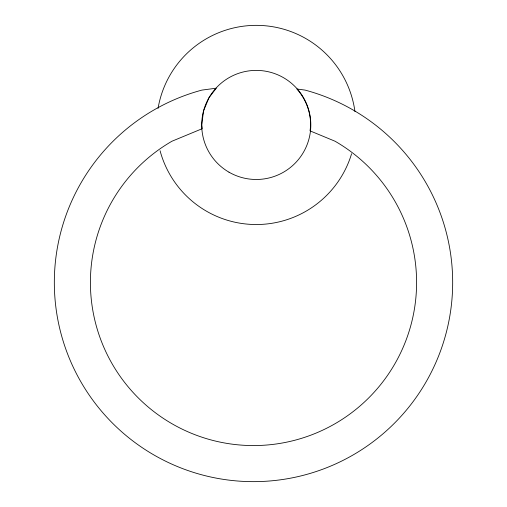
<?xml version="1.0" encoding="UTF-8"?>
<svg xmlns="http://www.w3.org/2000/svg" width="507" height="507" viewBox="0 0 507 507"><rect width="100%" height="100%" fill="white"/><g stroke="black" fill="none" stroke-linecap="round" stroke-linejoin="round"><path stroke-width="0.76" d="M351.598 153.729A99.587 99.587 0 0 1 160.066 150.712M158.057 108.403A99.587 99.587 0 0 1 354.944 111.546M203.573 110.818L201.71 124.937L202.204 128.696L171.949 141.231A163.096 163.096 0 0 0 128.563 387.31A163.096 163.096 0 0 0 378.437 387.31A163.096 163.096 0 0 0 335.051 141.231L310.031 130.869C312.331 115.926 306.9 100.183 296.868 89.01L305.049 90.088A199.175 199.175 0 0 1 416.653 396.715A199.175 199.175 0 0 1 90.347 396.715A199.175 199.175 0 0 1 201.951 90.088L216.28 88.199L209.017 97.661L203.573 110.818M228.987 172.177A54.553 54.553 0 0 0 310.81 124.937A54.553 54.553 0 0 0 228.987 77.698A54.553 54.553 0 0 0 228.987 172.177"/></g></svg>
